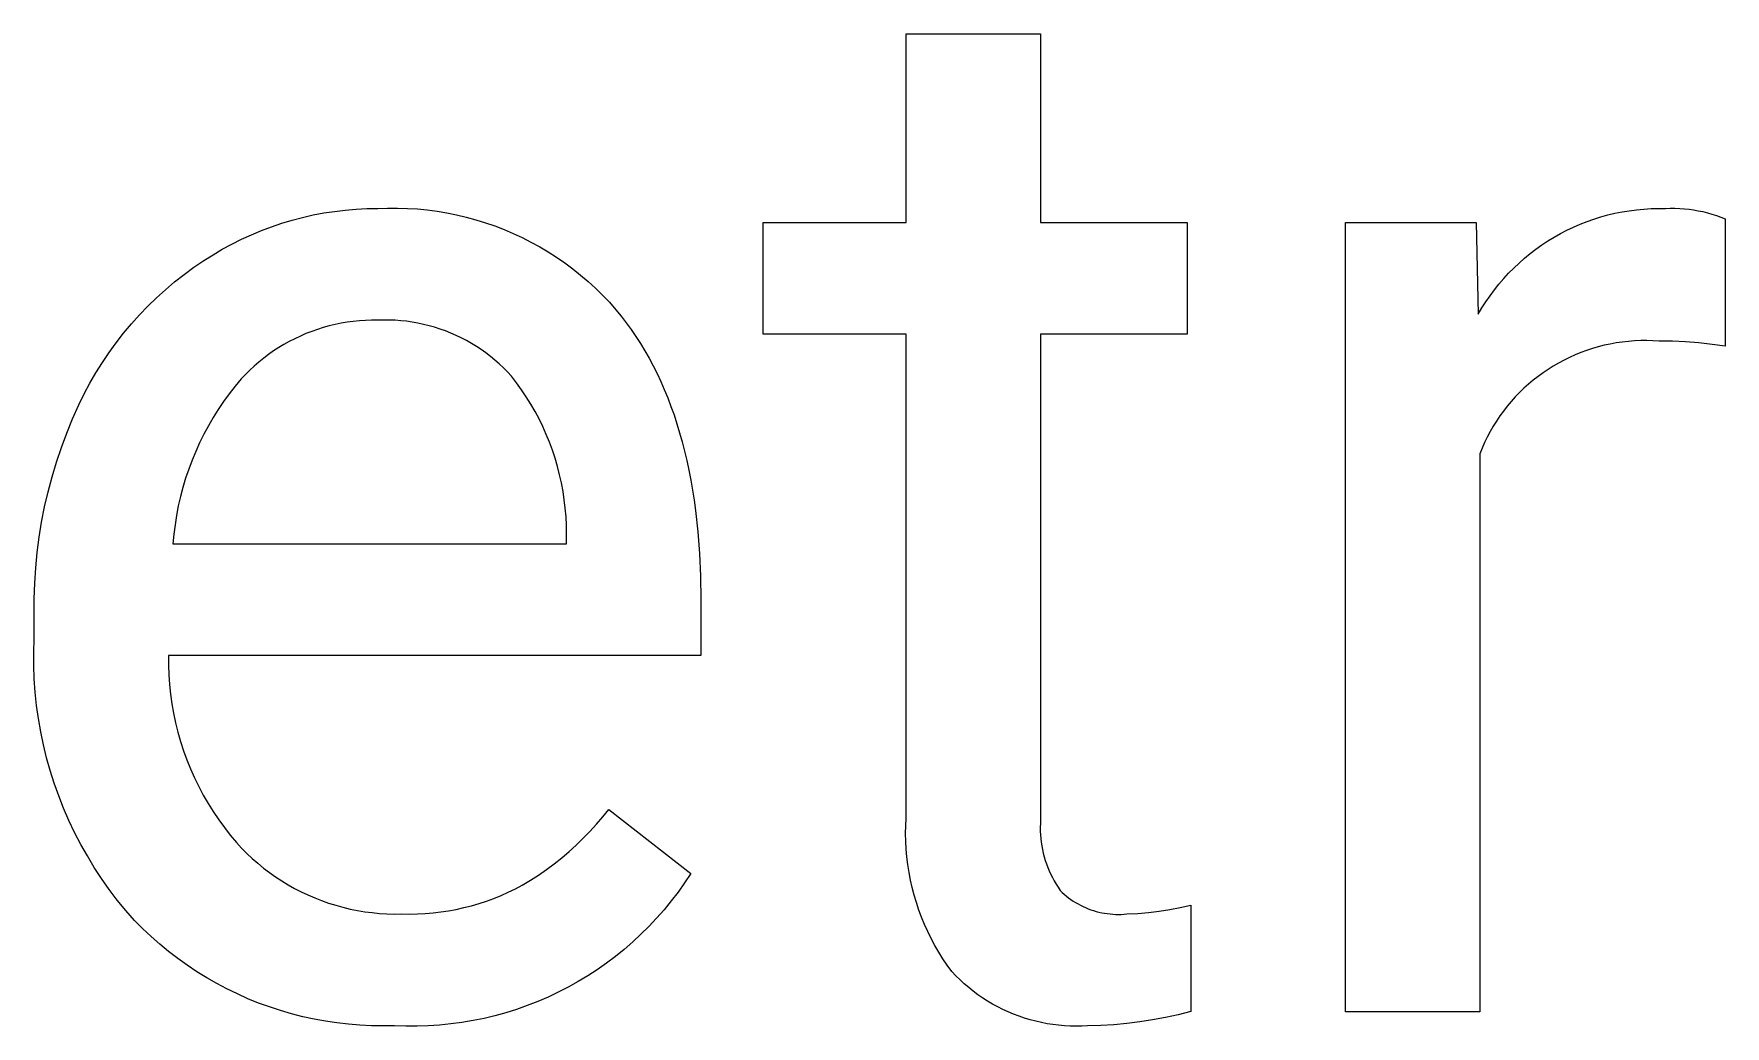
# Model space of a CAD drawing. Header units: millimetres. Extents: x 0 to 4468, y 0 to 3122.
# Drawn here: x 4274.8 to 4325.8, y 395.1 to 425.1 of the extents above; entities that cross this region are included whole.
import ezdxf

# ---------------------------------------------------------------- set-up
doc = ezdxf.new("R2010")
doc.units = ezdxf.units.MM
doc.header["$MEASUREMENT"] = 0
doc.layers.add('Domyślny', color=7, linetype='Continuous', true_color=0x000000)

msp = doc.modelspace()

# ---------------------------------------------------------------- linework, layer by layer
at = {"layer": 'Domyślny'}
for p, q in [((4301.105, 419.391), (4301.105, 425.081)), ((4301.105, 425.081), (4305.161, 425.081)), ((4305.161, 425.081), (4305.161, 419.391)), ((4282.893, 419.544), (4283.212, 419.616)), ((4283.212, 419.616), (4283.533, 419.677)), ((4283.533, 419.677), (4283.856, 419.726)), ((4283.856, 419.726), (4284.181, 419.765)), ((4284.181, 419.765), (4284.506, 419.792)), ((4284.506, 419.792), (4284.833, 419.808)), ((4284.833, 419.808), (4285.159, 419.813)), ((4285.159, 419.813), (4285.459, 419.824)), ((4285.459, 419.824), (4285.758, 419.825)), ((4285.758, 419.825), (4286.058, 419.816)), ((4286.058, 419.816), (4286.357, 419.797)), ((4286.357, 419.797), (4286.655, 419.768)), ((4286.655, 419.768), (4286.952, 419.728)), ((4286.952, 419.728), (4287.247, 419.679)), ((4287.247, 419.679), (4287.541, 419.62)), ((4287.541, 419.62), (4287.832, 419.551)), ((4287.832, 419.551), (4288.121, 419.472)), ((4321.859, 419.491), (4322.069, 419.557)), ((4322.069, 419.557), (4322.281, 419.616)), ((4322.281, 419.616), (4322.495, 419.667)), ((4322.495, 419.667), (4322.711, 419.71)), ((4322.711, 419.71), (4322.927, 419.746)), ((4322.927, 419.746), (4323.145, 419.775)), ((4323.145, 419.775), (4323.364, 419.796)), ((4323.364, 419.796), (4323.584, 419.809)), ((4323.584, 419.809), (4323.804, 419.815)), ((4323.804, 419.815), (4324.023, 419.813)), ((4324.023, 419.813), (4324.165, 419.818)), ((4324.165, 419.818), (4324.306, 419.818)), ((4324.306, 419.818), (4324.448, 419.813)), ((4324.448, 419.813), (4324.589, 419.804)), ((4324.589, 419.804), (4324.73, 419.789)), ((4324.73, 419.789), (4324.87, 419.77)), ((4324.87, 419.77), (4325.01, 419.746)), ((4325.01, 419.746), (4325.148, 419.717)), ((4325.148, 419.717), (4325.286, 419.683)), ((4325.286, 419.683), (4325.422, 419.644)), ((4325.422, 419.644), (4325.557, 419.601)), ((4325.557, 419.601), (4325.69, 419.553)), ((4325.69, 419.553), (4325.821, 419.5)), ((4281.347, 419.022), (4281.648, 419.148)), ((4281.648, 419.148), (4281.954, 419.263)), ((4281.954, 419.263), (4282.264, 419.367)), ((4282.264, 419.367), (4282.577, 419.461)), ((4282.577, 419.461), (4282.893, 419.544)), ((4288.121, 419.472), (4288.407, 419.383)), ((4288.407, 419.383), (4288.69, 419.285)), ((4288.69, 419.285), (4288.97, 419.177)), ((4288.97, 419.177), (4289.246, 419.06)), ((4289.246, 419.06), (4289.517, 418.934)), ((4296.788, 416.02), (4296.788, 419.391)), ((4296.788, 419.391), (4301.105, 419.391)), ((4305.161, 419.391), (4309.586, 419.391)), ((4309.586, 419.391), (4309.586, 416.02)), ((4314.36, 395.58), (4314.36, 419.391)), ((4314.36, 419.391), (4318.304, 419.391)), ((4318.304, 419.391), (4318.37, 416.626)), ((4320.66, 418.947), (4320.852, 419.055)), ((4320.852, 419.055), (4321.047, 419.156)), ((4321.047, 419.156), (4321.246, 419.25)), ((4321.246, 419.25), (4321.447, 419.338)), ((4321.447, 419.338), (4321.652, 419.418)), ((4321.652, 419.418), (4321.859, 419.491)), ((4325.821, 419.5), (4325.821, 415.654)), ((4280.189, 418.418), (4280.47, 418.584)), ((4280.47, 418.584), (4280.757, 418.74)), ((4280.757, 418.74), (4281.049, 418.886)), ((4281.049, 418.886), (4281.347, 419.022)), ((4289.517, 418.934), (4289.784, 418.798)), ((4289.784, 418.798), (4290.047, 418.654)), ((4290.047, 418.654), (4290.304, 418.501)), ((4319.935, 418.45), (4320.11, 418.584)), ((4320.11, 418.584), (4320.289, 418.711)), ((4320.289, 418.711), (4320.473, 418.832)), ((4320.473, 418.832), (4320.66, 418.947)), ((4279.318, 417.822), (4279.612, 418.037)), ((4279.612, 418.037), (4279.913, 418.242)), ((4279.913, 418.242), (4280.189, 418.418)), ((4290.304, 418.501), (4290.556, 418.339)), ((4290.556, 418.339), (4290.803, 418.169)), ((4290.803, 418.169), (4291.043, 417.99)), ((4319.286, 417.858), (4319.441, 418.014)), ((4319.441, 418.014), (4319.6, 418.165)), ((4319.6, 418.165), (4319.765, 418.311)), ((4319.765, 418.311), (4319.935, 418.45)), ((4278.753, 417.362), (4279.031, 417.597)), ((4279.031, 417.597), (4279.318, 417.822)), ((4291.043, 417.99), (4291.278, 417.804)), ((4291.278, 417.804), (4291.506, 417.61)), ((4291.506, 417.61), (4291.727, 417.408)), ((4318.857, 417.357), (4318.994, 417.529)), ((4318.994, 417.529), (4319.137, 417.696)), ((4319.137, 417.696), (4319.286, 417.858)), ((4278.221, 416.863), (4278.482, 417.117)), ((4278.482, 417.117), (4278.753, 417.362)), ((4291.727, 417.408), (4291.942, 417.198)), ((4291.942, 417.198), (4292.149, 416.982)), ((4318.482, 416.815), (4318.601, 417)), ((4318.601, 417), (4318.726, 417.181)), ((4318.726, 417.181), (4318.857, 417.357)), ((4277.725, 416.329), (4277.968, 416.601)), ((4277.968, 416.601), (4278.221, 416.863)), ((4292.149, 416.982), (4292.348, 416.759)), ((4292.348, 416.759), (4292.506, 416.566)), ((4292.506, 416.566), (4292.659, 416.367)), ((4318.37, 416.626), (4318.482, 416.815)), ((4277.267, 415.762), (4277.491, 416.05)), ((4277.491, 416.05), (4277.725, 416.329)), ((4282.994, 416.036), (4282.824, 415.963)), ((4283.166, 416.103), (4282.994, 416.036)), ((4283.34, 416.165), (4283.166, 416.103)), ((4283.517, 416.22), (4283.34, 416.165)), ((4283.695, 416.269), (4283.517, 416.22)), ((4283.875, 416.313), (4283.695, 416.269)), ((4284.056, 416.35), (4283.875, 416.313)), ((4284.238, 416.381), (4284.056, 416.35)), ((4284.421, 416.405), (4284.238, 416.381)), ((4284.605, 416.424), (4284.421, 416.405)), ((4284.79, 416.436), (4284.605, 416.424)), ((4284.975, 416.442), (4284.79, 416.436)), ((4285.159, 416.441), (4284.975, 416.442)), ((4285.333, 416.446), (4285.159, 416.441)), ((4285.507, 416.445), (4285.333, 416.446)), ((4285.681, 416.439), (4285.507, 416.445)), ((4285.854, 416.426), (4285.681, 416.439)), ((4286.027, 416.408), (4285.854, 416.426)), ((4286.199, 416.383), (4286.027, 416.408)), ((4286.37, 416.353), (4286.199, 416.383)), ((4286.54, 416.317), (4286.37, 416.353)), ((4286.709, 416.275), (4286.54, 416.317)), ((4286.876, 416.228), (4286.709, 416.275)), ((4287.041, 416.175), (4286.876, 416.228)), ((4287.205, 416.116), (4287.041, 416.175)), ((4287.366, 416.052), (4287.205, 416.116)), ((4287.525, 415.982), (4287.366, 416.052)), ((4287.682, 415.907), (4287.525, 415.982)), ((4292.659, 416.367), (4292.807, 416.163)), ((4292.807, 416.163), (4292.949, 415.954)), ((4301.105, 416.02), (4296.788, 416.02)), ((4301.105, 401.424), (4301.105, 416.02)), ((4309.586, 416.02), (4305.161, 416.02)), ((4305.161, 416.02), (4305.161, 401.368)), ((4276.849, 415.165), (4277.053, 415.467)), ((4277.053, 415.467), (4277.267, 415.762)), ((4282.017, 415.513), (4281.866, 415.407)), ((4282.172, 415.614), (4282.017, 415.513)), ((4282.33, 415.709), (4282.172, 415.614)), ((4282.492, 415.8), (4282.33, 415.709)), ((4282.656, 415.884), (4282.492, 415.8)), ((4282.824, 415.963), (4282.656, 415.884)), ((4287.836, 415.826), (4287.682, 415.907)), ((4287.987, 415.741), (4287.836, 415.826)), ((4288.136, 415.65), (4287.987, 415.741)), ((4288.281, 415.555), (4288.136, 415.65)), ((4288.423, 415.454), (4288.281, 415.555)), ((4292.949, 415.954), (4293.087, 415.74)), ((4293.087, 415.74), (4293.22, 415.521)), ((4293.22, 415.521), (4293.347, 415.297)), ((4321.464, 415.465), (4321.293, 415.395)), ((4321.638, 415.529), (4321.464, 415.465)), ((4321.814, 415.587), (4321.638, 415.529)), ((4321.992, 415.638), (4321.814, 415.587)), ((4322.171, 415.684), (4321.992, 415.638)), ((4322.352, 415.723), (4322.171, 415.684)), ((4322.534, 415.756), (4322.352, 415.723)), ((4322.717, 415.783), (4322.534, 415.756)), ((4322.901, 415.803), (4322.717, 415.783)), ((4323.086, 415.817), (4322.901, 415.803)), ((4323.271, 415.825), (4323.086, 415.817)), ((4323.456, 415.826), (4323.271, 415.825)), ((4323.641, 415.821), (4323.456, 415.826)), ((4323.826, 415.809), (4323.641, 415.821)), ((4324.227, 415.805), (4323.826, 415.809)), ((4324.627, 415.787), (4324.227, 415.805)), ((4325.026, 415.756), (4324.627, 415.787)), ((4325.425, 415.712), (4325.026, 415.756)), ((4325.821, 415.654), (4325.425, 415.712)), ((4276.656, 414.856), (4276.849, 415.165)), ((4281.434, 415.059), (4281.299, 414.933)), ((4281.574, 415.18), (4281.434, 415.059)), ((4281.718, 415.296), (4281.574, 415.18)), ((4281.866, 415.407), (4281.718, 415.296)), ((4288.561, 415.349), (4288.423, 415.454)), ((4288.695, 415.239), (4288.561, 415.349)), ((4288.826, 415.125), (4288.695, 415.239)), ((4288.953, 415.006), (4288.826, 415.125)), ((4289.076, 414.883), (4288.953, 415.006)), ((4293.347, 415.297), (4293.47, 415.068)), ((4293.47, 415.068), (4293.588, 414.833)), ((4320.478, 414.959), (4320.324, 414.855)), ((4320.634, 415.057), (4320.478, 414.959)), ((4320.795, 415.15), (4320.634, 415.057)), ((4320.958, 415.237), (4320.795, 415.15)), ((4321.124, 415.319), (4320.958, 415.237)), ((4321.293, 415.395), (4321.124, 415.319)), ((4276.303, 414.219), (4276.474, 414.54)), ((4276.474, 414.54), (4276.656, 414.856)), ((4280.856, 414.447), (4280.679, 414.22)), ((4281.041, 414.668), (4280.856, 414.447)), ((4281.167, 414.803), (4281.041, 414.668)), ((4281.299, 414.933), (4281.167, 414.803)), ((4289.194, 414.756), (4289.076, 414.883)), ((4289.351, 414.552), (4289.194, 414.756)), ((4289.501, 414.344), (4289.351, 414.552)), ((4293.588, 414.833), (4293.7, 414.593)), ((4293.7, 414.593), (4293.808, 414.348)), ((4319.887, 414.512), (4319.75, 414.388)), ((4320.029, 414.632), (4319.887, 414.512)), ((4320.175, 414.746), (4320.029, 414.632)), ((4320.324, 414.855), (4320.175, 414.746)), ((4276.143, 413.891), (4276.303, 414.219)), ((4280.51, 413.987), (4280.349, 413.748)), ((4280.679, 414.22), (4280.51, 413.987)), ((4289.643, 414.13), (4289.501, 414.344)), ((4289.779, 413.912), (4289.643, 414.13)), ((4293.808, 414.348), (4293.91, 414.098)), ((4293.91, 414.098), (4294.008, 413.843)), ((4319.364, 413.989), (4319.245, 413.847)), ((4319.488, 414.127), (4319.364, 413.989)), ((4319.617, 414.26), (4319.488, 414.127)), ((4319.75, 414.388), (4319.617, 414.26)), ((4275.776, 413.036), (4275.953, 413.467)), ((4275.953, 413.467), (4276.143, 413.891)), ((4280.195, 413.504), (4280.051, 413.255)), ((4280.349, 413.748), (4280.195, 413.504)), ((4289.906, 413.69), (4289.779, 413.912)), ((4290.027, 413.463), (4289.906, 413.69)), ((4290.14, 413.232), (4290.027, 413.463)), ((4294.008, 413.843), (4294.101, 413.583)), ((4294.101, 413.583), (4294.188, 413.318)), ((4319.022, 413.552), (4318.918, 413.398)), ((4319.131, 413.701), (4319.022, 413.552)), ((4319.245, 413.847), (4319.131, 413.701)), ((4275.613, 412.6), (4275.776, 413.036)), ((4279.914, 413.002), (4279.786, 412.744)), ((4280.051, 413.255), (4279.914, 413.002)), ((4290.244, 412.998), (4290.14, 413.232)), ((4290.341, 412.76), (4290.244, 412.998)), ((4294.188, 413.318), (4294.271, 413.047)), ((4294.271, 413.047), (4294.348, 412.771)), ((4318.64, 412.918), (4318.559, 412.752)), ((4318.727, 413.081), (4318.64, 412.918)), ((4318.82, 413.241), (4318.727, 413.081)), ((4318.918, 413.398), (4318.82, 413.241)), ((4275.465, 412.159), (4275.613, 412.6)), ((4279.667, 412.481), (4279.557, 412.215)), ((4279.786, 412.744), (4279.667, 412.481)), ((4290.43, 412.52), (4290.341, 412.76)), ((4290.511, 412.276), (4290.43, 412.52)), ((4294.348, 412.771), (4294.421, 412.491)), ((4294.421, 412.491), (4294.489, 412.205)), ((4318.483, 412.583), (4318.413, 412.411)), ((4318.413, 412.411), (4318.413, 395.58)), ((4318.559, 412.752), (4318.483, 412.583)), ((4275.331, 411.713), (4275.465, 412.159)), ((4279.455, 411.946), (4279.363, 411.673)), ((4279.557, 412.215), (4279.455, 411.946)), ((4290.583, 412.03), (4290.511, 412.276)), ((4290.647, 411.781), (4290.583, 412.03)), ((4294.489, 412.205), (4294.551, 411.914)), ((4294.551, 411.914), (4294.609, 411.617)), ((4275.212, 411.264), (4275.331, 411.713)), ((4279.28, 411.397), (4279.206, 411.119)), ((4279.363, 411.673), (4279.28, 411.397)), ((4290.703, 411.531), (4290.647, 411.781)), ((4290.751, 411.279), (4290.703, 411.531)), ((4294.609, 411.617), (4294.661, 411.316)), ((4275.108, 410.81), (4275.212, 411.264)), ((4279.206, 411.119), (4279.142, 410.838)), ((4290.789, 411.025), (4290.751, 411.279)), ((4290.82, 410.77), (4290.789, 411.025)), ((4294.661, 411.316), (4294.709, 411.009)), ((4294.709, 411.009), (4294.751, 410.698)), ((4275.018, 410.353), (4275.108, 410.81)), ((4279.087, 410.555), (4279.042, 410.271)), ((4279.142, 410.838), (4279.087, 410.555)), ((4290.841, 410.514), (4290.82, 410.77)), ((4290.854, 410.258), (4290.841, 410.514)), ((4294.751, 410.698), (4294.822, 410.059)), ((4274.883, 409.433), (4274.943, 409.894)), ((4274.943, 409.894), (4275.018, 410.353)), ((4279.006, 409.985), (4278.98, 409.698)), ((4279.042, 410.271), (4279.006, 409.985)), ((4290.859, 410.001), (4290.854, 410.258)), ((4290.859, 409.698), (4290.859, 410.001)), ((4294.822, 410.059), (4294.872, 409.4)), ((4274.838, 408.97), (4274.883, 409.433)), ((4278.98, 409.698), (4290.859, 409.698)), ((4294.872, 409.4), (4294.902, 408.72)), ((4274.809, 408.505), (4274.838, 408.97)), ((4274.794, 408.04), (4274.809, 408.505)), ((4294.902, 408.72), (4294.912, 408.019)), ((4274.795, 407.575), (4274.794, 408.04)), ((4294.912, 408.019), (4294.912, 406.327)), ((4274.795, 406.827), (4274.795, 407.575)), ((4274.782, 406.425), (4274.795, 406.827)), ((4274.782, 406.023), (4274.782, 406.425)), ((4294.912, 406.327), (4278.848, 406.327)), ((4278.848, 406.327), (4278.848, 406.034)), ((4274.796, 405.621), (4274.782, 406.023)), ((4278.848, 406.034), (4278.858, 405.742)), ((4274.824, 405.22), (4274.796, 405.621)), ((4278.858, 405.742), (4278.878, 405.45)), ((4278.878, 405.45), (4278.909, 405.159)), ((4274.866, 404.82), (4274.824, 405.22)), ((4274.921, 404.422), (4274.866, 404.82)), ((4278.909, 405.159), (4278.949, 404.87)), ((4278.949, 404.87), (4279, 404.582)), ((4274.99, 404.026), (4274.921, 404.422)), ((4279, 404.582), (4279.061, 404.296)), ((4279.061, 404.296), (4279.131, 404.012)), ((4275.072, 403.632), (4274.99, 404.026)), ((4279.131, 404.012), (4279.212, 403.731)), ((4279.212, 403.731), (4279.302, 403.452)), ((4275.168, 403.241), (4275.072, 403.632)), ((4275.276, 402.854), (4275.168, 403.241)), ((4279.302, 403.452), (4279.402, 403.177)), ((4275.398, 402.471), (4275.276, 402.854)), ((4279.402, 403.177), (4279.511, 402.906)), ((4279.511, 402.906), (4279.63, 402.639)), ((4275.533, 402.092), (4275.398, 402.471)), ((4279.63, 402.639), (4279.758, 402.376)), ((4279.758, 402.376), (4279.895, 402.118)), ((4275.681, 401.718), (4275.533, 402.092)), ((4275.841, 401.349), (4275.681, 401.718)), ((4279.895, 402.118), (4280.041, 401.864)), ((4280.041, 401.864), (4280.196, 401.616)), ((4291.948, 401.457), (4292.13, 401.685)), ((4292.13, 401.685), (4294.605, 399.752)), ((4276.014, 400.986), (4275.841, 401.349)), ((4280.196, 401.616), (4280.36, 401.374)), ((4280.36, 401.374), (4280.531, 401.137)), ((4291.563, 401.02), (4291.759, 401.236)), ((4291.759, 401.236), (4291.948, 401.457)), ((4301.09, 400.954), (4301.094, 401.19)), ((4301.094, 401.19), (4301.105, 401.424)), ((4305.155, 401.256), (4305.152, 401.143)), ((4305.161, 401.368), (4305.155, 401.256)), ((4276.199, 400.629), (4276.014, 400.986)), ((4280.531, 401.137), (4280.711, 400.906)), ((4280.711, 400.906), (4280.899, 400.682)), ((4280.899, 400.682), (4281.051, 400.517)), ((4291.152, 400.609), (4291.361, 400.812)), ((4291.361, 400.812), (4291.563, 401.02)), ((4301.095, 400.719), (4301.09, 400.954)), ((4301.108, 400.485), (4301.095, 400.719)), ((4305.152, 401.143), (4305.153, 401.031)), ((4305.153, 401.031), (4305.159, 400.918)), ((4305.159, 400.918), (4305.168, 400.806)), ((4305.168, 400.806), (4305.181, 400.694)), ((4305.181, 400.694), (4305.198, 400.582)), ((4276.397, 400.279), (4276.199, 400.629)), ((4276.606, 399.935), (4276.397, 400.279)), ((4281.051, 400.517), (4281.209, 400.358)), ((4281.209, 400.358), (4281.372, 400.205)), ((4281.372, 400.205), (4281.541, 400.057)), ((4290.487, 400.044), (4290.714, 400.225)), ((4290.714, 400.225), (4290.936, 400.414)), ((4290.936, 400.414), (4291.152, 400.609)), ((4301.128, 400.25), (4301.108, 400.485)), ((4301.156, 400.017), (4301.128, 400.25)), ((4305.198, 400.582), (4305.218, 400.472)), ((4305.218, 400.472), (4305.243, 400.362)), ((4305.243, 400.362), (4305.271, 400.253)), ((4305.271, 400.253), (4305.303, 400.145)), ((4276.826, 399.599), (4276.606, 399.935)), ((4281.541, 400.057), (4281.714, 399.915)), ((4281.714, 399.915), (4281.893, 399.779)), ((4281.893, 399.779), (4282.076, 399.65)), ((4282.076, 399.65), (4282.263, 399.527)), ((4289.771, 399.545), (4290.015, 399.704)), ((4290.015, 399.704), (4290.254, 399.87)), ((4290.254, 399.87), (4290.487, 400.044)), ((4294.605, 399.752), (4294.418, 399.468)), ((4301.193, 399.785), (4301.156, 400.017)), ((4301.237, 399.554), (4301.193, 399.785)), ((4305.303, 400.145), (4305.339, 400.038)), ((4305.339, 400.038), (4305.378, 399.932)), ((4305.378, 399.932), (4305.421, 399.828)), ((4305.421, 399.828), (4305.468, 399.725)), ((4305.468, 399.725), (4305.518, 399.625)), ((4277.058, 399.27), (4276.826, 399.599)), ((4277.301, 398.95), (4277.058, 399.27)), ((4282.263, 399.527), (4282.454, 399.41)), ((4282.454, 399.41), (4282.65, 399.3)), ((4282.65, 399.3), (4282.849, 399.197)), ((4282.849, 399.197), (4283.052, 399.102)), ((4288.883, 399.087), (4289.099, 399.183)), ((4289.099, 399.183), (4289.312, 399.285)), ((4289.312, 399.285), (4289.522, 399.395)), ((4289.522, 399.395), (4289.771, 399.545)), ((4294.221, 399.191), (4294.015, 398.921)), ((4294.418, 399.468), (4294.221, 399.191)), ((4301.289, 399.324), (4301.237, 399.554)), ((4301.348, 399.097), (4301.289, 399.324)), ((4305.518, 399.625), (4305.571, 399.525)), ((4305.571, 399.525), (4305.628, 399.428)), ((4305.628, 399.428), (4305.689, 399.333)), ((4305.689, 399.333), (4305.752, 399.24)), ((4305.752, 399.24), (4305.813, 399.181)), ((4305.813, 399.181), (4305.877, 399.124)), ((4277.555, 398.638), (4277.301, 398.95)), ((4277.819, 398.334), (4277.555, 398.638)), ((4283.052, 399.102), (4283.257, 399.013)), ((4283.257, 399.013), (4283.466, 398.931)), ((4283.466, 398.931), (4283.678, 398.857)), ((4283.678, 398.857), (4283.891, 398.79)), ((4283.891, 398.79), (4284.108, 398.73)), ((4284.108, 398.73), (4284.326, 398.678)), ((4284.326, 398.678), (4284.545, 398.634)), ((4284.545, 398.634), (4284.766, 398.597)), ((4287.063, 398.591), (4287.297, 398.626)), ((4287.297, 398.626), (4287.529, 398.669)), ((4287.529, 398.669), (4287.76, 398.72)), ((4287.76, 398.72), (4287.989, 398.779)), ((4287.989, 398.779), (4288.217, 398.845)), ((4288.217, 398.845), (4288.441, 398.918)), ((4288.441, 398.918), (4288.663, 398.999)), ((4288.663, 398.999), (4288.883, 399.087)), ((4293.8, 398.658), (4293.576, 398.403)), ((4294.015, 398.921), (4293.8, 398.658)), ((4301.415, 398.871), (4301.348, 399.097)), ((4301.49, 398.648), (4301.415, 398.871)), ((4301.572, 398.428), (4301.49, 398.648)), ((4305.877, 399.124), (4305.942, 399.07)), ((4305.942, 399.07), (4306.009, 399.018)), ((4306.009, 399.018), (4306.078, 398.968)), ((4306.078, 398.968), (4306.148, 398.92)), ((4306.148, 398.92), (4306.22, 398.875)), ((4306.22, 398.875), (4306.294, 398.833)), ((4306.294, 398.833), (4306.369, 398.793)), ((4306.369, 398.793), (4306.445, 398.755)), ((4306.445, 398.755), (4306.522, 398.72)), ((4306.522, 398.72), (4306.601, 398.688)), ((4306.601, 398.688), (4306.681, 398.658)), ((4306.681, 398.658), (4306.761, 398.632)), ((4306.761, 398.632), (4306.843, 398.607)), ((4308.738, 398.613), (4309.059, 398.662)), ((4309.059, 398.662), (4309.378, 398.721)), ((4309.378, 398.721), (4309.695, 398.79)), ((4309.695, 398.79), (4309.695, 395.587)), ((4278.065, 398.087), (4277.819, 398.334)), ((4284.766, 398.597), (4284.989, 398.569)), ((4284.989, 398.569), (4285.212, 398.547)), ((4285.212, 398.547), (4285.436, 398.534)), ((4285.436, 398.534), (4285.66, 398.528)), ((4285.66, 398.528), (4285.884, 398.53)), ((4285.884, 398.53), (4286.12, 398.527)), ((4286.12, 398.527), (4286.357, 398.531)), ((4286.357, 398.531), (4286.593, 398.543)), ((4286.593, 398.543), (4286.828, 398.563)), ((4286.828, 398.563), (4287.063, 398.591)), ((4293.343, 398.155), (4293.102, 397.916)), ((4293.576, 398.403), (4293.343, 398.155)), ((4301.662, 398.211), (4301.572, 398.428)), ((4301.759, 397.996), (4301.662, 398.211)), ((4306.843, 398.607), (4306.925, 398.586)), ((4306.925, 398.586), (4307.008, 398.568)), ((4307.008, 398.568), (4307.091, 398.552)), ((4307.091, 398.552), (4307.175, 398.539)), ((4307.175, 398.539), (4307.26, 398.529)), ((4307.26, 398.529), (4307.344, 398.522)), ((4307.344, 398.522), (4307.429, 398.518)), ((4307.429, 398.518), (4307.514, 398.517)), ((4307.514, 398.517), (4307.599, 398.518)), ((4307.599, 398.518), (4307.684, 398.523)), ((4307.684, 398.523), (4307.769, 398.53)), ((4307.769, 398.53), (4308.093, 398.547)), ((4308.093, 398.547), (4308.416, 398.575)), ((4308.416, 398.575), (4308.738, 398.613)), ((4278.319, 397.848), (4278.065, 398.087)), ((4278.581, 397.617), (4278.319, 397.848)), ((4278.85, 397.396), (4278.581, 397.617)), ((4292.853, 397.684), (4292.596, 397.462)), ((4293.102, 397.916), (4292.853, 397.684)), ((4301.863, 397.786), (4301.759, 397.996)), ((4301.974, 397.578), (4301.863, 397.786)), ((4279.127, 397.183), (4278.85, 397.396)), ((4279.411, 396.981), (4279.127, 397.183)), ((4292.332, 397.248), (4292.06, 397.044)), ((4292.596, 397.462), (4292.332, 397.248)), ((4302.092, 397.375), (4301.974, 397.578)), ((4302.217, 397.176), (4302.092, 397.375)), ((4302.348, 396.981), (4302.217, 397.176)), ((4279.701, 396.787), (4279.411, 396.981)), ((4279.998, 396.604), (4279.701, 396.787)), ((4280.301, 396.431), (4279.998, 396.604)), ((4291.497, 396.663), (4291.206, 396.488)), ((4291.782, 396.849), (4291.497, 396.663)), ((4292.06, 397.044), (4291.782, 396.849)), ((4302.486, 396.79), (4302.348, 396.981)), ((4302.607, 396.663), (4302.486, 396.79)), ((4302.732, 396.54), (4302.607, 396.663)), ((4280.609, 396.268), (4280.301, 396.431)), ((4280.923, 396.116), (4280.609, 396.268)), ((4281.242, 395.974), (4280.923, 396.116)), ((4290.607, 396.167), (4290.3, 396.022)), ((4290.909, 396.322), (4290.607, 396.167)), ((4291.206, 396.488), (4290.909, 396.322)), ((4302.861, 396.421), (4302.732, 396.54)), ((4302.994, 396.307), (4302.861, 396.421)), ((4303.132, 396.198), (4302.994, 396.307)), ((4303.272, 396.093), (4303.132, 396.198)), ((4303.417, 395.993), (4303.272, 396.093)), ((4281.565, 395.843), (4281.242, 395.974)), ((4281.893, 395.723), (4281.565, 395.843)), ((4282.224, 395.615), (4281.893, 395.723)), ((4282.559, 395.517), (4282.224, 395.615)), ((4289.35, 395.651), (4289.026, 395.55)), ((4289.671, 395.764), (4289.35, 395.651)), ((4289.987, 395.888), (4289.671, 395.764)), ((4290.3, 396.022), (4289.987, 395.888)), ((4303.565, 395.899), (4303.417, 395.993)), ((4303.716, 395.809), (4303.565, 395.899)), ((4303.87, 395.725), (4303.716, 395.809)), ((4304.027, 395.647), (4303.87, 395.725)), ((4304.186, 395.573), (4304.027, 395.647)), ((4304.348, 395.506), (4304.186, 395.573)), ((4309.695, 395.587), (4309.313, 395.489)), ((4318.413, 395.58), (4314.36, 395.58)), ((4282.897, 395.431), (4282.559, 395.517)), ((4283.238, 395.356), (4282.897, 395.431)), ((4283.581, 395.293), (4283.238, 395.356)), ((4283.926, 395.241), (4283.581, 395.293)), ((4284.273, 395.201), (4283.926, 395.241)), ((4284.62, 395.173), (4284.273, 395.201)), ((4284.969, 395.157), (4284.62, 395.173)), ((4285.318, 395.152), (4284.969, 395.157)), ((4285.666, 395.159), (4285.318, 395.152)), ((4286.006, 395.146), (4285.666, 395.159)), ((4286.346, 395.145), (4286.006, 395.146)), ((4286.686, 395.155), (4286.346, 395.145)), ((4287.025, 395.177), (4286.686, 395.155)), ((4287.363, 395.211), (4287.025, 395.177)), ((4287.7, 395.256), (4287.363, 395.211)), ((4288.035, 395.312), (4287.7, 395.256)), ((4288.368, 395.38), (4288.035, 395.312)), ((4288.698, 395.459), (4288.368, 395.38)), ((4289.026, 395.55), (4288.698, 395.459)), ((4304.512, 395.443), (4304.348, 395.506)), ((4304.678, 395.387), (4304.512, 395.443)), ((4304.846, 395.336), (4304.678, 395.387)), ((4305.016, 395.292), (4304.846, 395.336)), ((4305.187, 395.253), (4305.016, 395.292)), ((4305.359, 395.22), (4305.187, 395.253)), ((4305.533, 395.193), (4305.359, 395.22)), ((4305.707, 395.172), (4305.533, 395.193)), ((4305.882, 395.157), (4305.707, 395.172)), ((4306.057, 395.149), (4305.882, 395.157)), ((4306.233, 395.146), (4306.057, 395.149)), ((4306.408, 395.149), (4306.233, 395.146)), ((4306.583, 395.159), (4306.408, 395.149)), ((4306.977, 395.167), (4306.583, 395.159)), ((4307.37, 395.189), (4306.977, 395.167)), ((4307.762, 395.223), (4307.37, 395.189)), ((4308.153, 395.271), (4307.762, 395.223)), ((4308.542, 395.331), (4308.153, 395.271)), ((4308.929, 395.403), (4308.542, 395.331)), ((4309.313, 395.489), (4308.929, 395.403))]:
    msp.add_line(p, q, dxfattribs=at)

doc.saveas('drawing.dxf')
